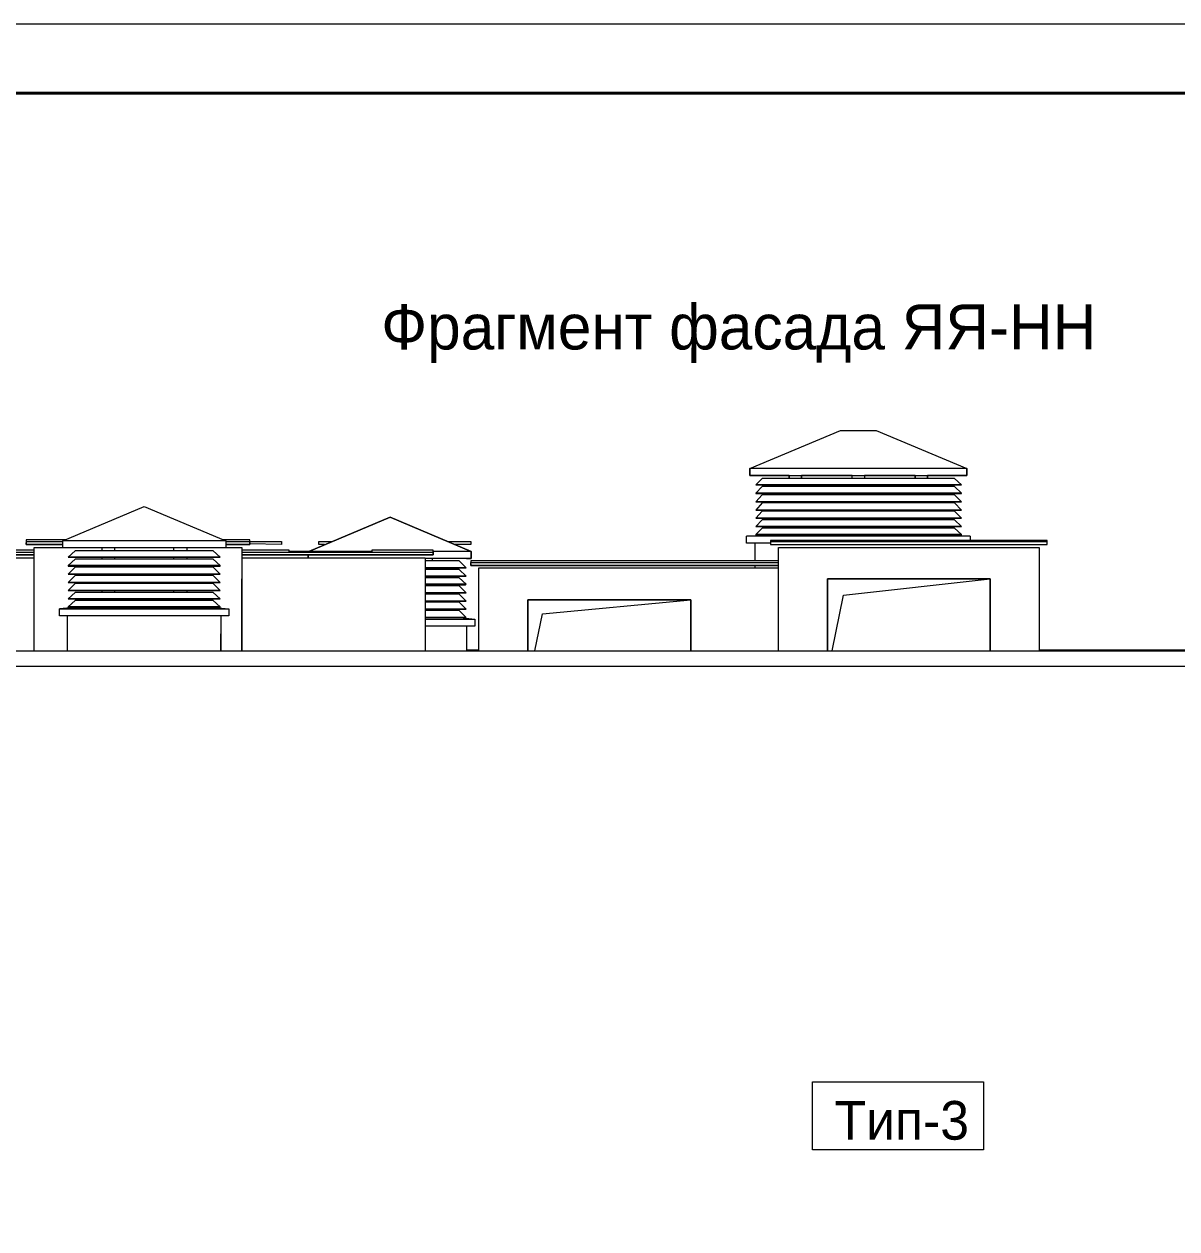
# Model space of a CAD drawing. Header units: millimetres. Extents: x 2294 to 908349, y -83289 to 219220.
# Drawn here: x 852355 to 860981, y 210205 to 219220 of the extents above; entities that cross this region are included whole.
import ezdxf

# ---------------------------------------------------------------- set-up
doc = ezdxf.new("R2010")
doc.units = ezdxf.units.MM
doc.layers.add('PDF _Геометрия', color=7, linetype='Continuous')
doc.layers.add('PDF _Текст', color=7, linetype='Continuous')

msp = doc.modelspace()

# ---------------------------------------------------------------- linework, layer by layer
at = {"layer": 'PDF _Геометрия', "lineweight": 18}
msp.add_lwpolyline([(904737.1, 219219.5), (817891.4, 219219.5), (817891.4, 157877.6), (904737.1, 157877.6)], dxfattribs=at)
at = {"layer": 'PDF _Геометрия', "lineweight": 40}
msp.add_lwpolyline([(904230, 218703.7), (904230, 158393.4), (819954.8, 158393.4), (819954.8, 218703.7)], close=True, dxfattribs=at)
at = {"layer": 'PDF _Геометрия', "lineweight": 9}
for points in [[(857821.4, 215841.7), (857786.4, 215841.7), (857786.4, 215894.1), (858464, 216178.3), (858730.6, 216178.3), (859408.2, 215894.1), (859408.2, 215841.7), (859408.2, 215894.1)], [(857786.4, 215894.1), (858464, 216178.3), (858730.6, 216178.3), (859408.2, 215894.1), (857786.4, 215894.1), (858464, 216178.3)], [(858079.3, 215841.7), (858079.3, 215819.8), (858079.3, 215841.7), (857821.4, 215841.7), (857786.4, 215841.7), (857786.4, 215894.1), (857786.4, 215841.7), (859408.2, 215841.7), (859373.3, 215841.7), (859115.3, 215841.7)], [(859368.9, 215771.7), (859316.4, 215819.8), (857878.2, 215819.8)], [(858171.1, 215819.8), (858171.1, 215841.7), (858171.1, 215819.8)], [(858551.4, 215819.8), (858551.4, 215841.7), (858171.1, 215841.7)], [(859023.5, 215841.7), (858643.2, 215841.7), (858643.2, 215819.8)], [(859115.3, 215819.8), (859115.3, 215841.7), (859115.3, 215819.8)], [(857830.1, 215771.7), (859368.9, 215771.7), (857830.1, 215771.7)], [(859368.9, 215710.5), (859316.4, 215758.6), (857878.2, 215758.6), (857830.1, 215710.5), (857878.2, 215758.6)], [(858551.4, 215758.6), (858551.4, 215771.7)], [(858643.2, 215771.7), (858643.2, 215758.6)], [(859368.9, 215644.9), (859316.4, 215697.4), (857878.2, 215697.4), (857830.1, 215644.9)], [(857830.1, 215644.9), (859368.9, 215644.9), (857830.1, 215644.9)], [(858551.4, 215697.4), (858551.4, 215706.1)], [(858551.4, 215636.2), (858551.4, 215644.9)], [(858643.2, 215706.1), (858643.2, 215697.4)], [(858643.2, 215644.9), (858643.2, 215636.2)], [(852676, 215299.6), (852645.4, 215299.6), (852645.4, 215352), (853253.1, 215610), (853865.1, 215352), (852645.4, 215352), (853253.1, 215610), (853865.1, 215352), (853865.1, 215299.6), (853830.1, 215299.6)], [(859368.9, 215583.7), (859316.4, 215636.2), (857878.2, 215636.2), (857830.1, 215583.7)], [(857830.1, 215583.7), (859368.9, 215583.7), (857830.1, 215583.7)], [(859316.4, 215575), (859368.9, 215522.5), (859316.4, 215575), (857878.2, 215575), (857830.1, 215522.5)], [(858551.4, 215575), (858551.4, 215583.7)], [(858643.2, 215583.7), (858643.2, 215575)], [(855666.2, 215220.9), (855701.1, 215220.9), (855701.1, 215273.4), (855093.5, 215531.3), (854485.9, 215273.4), (855093.5, 215531.3), (855701.1, 215273.4), (855417, 215273.4)], [(857830.1, 215522.5), (859368.9, 215522.5), (857830.1, 215522.5)], [(859368.9, 215461.3), (859316.4, 215509.4), (857878.2, 215509.4), (857830.1, 215461.3), (857878.2, 215509.4)], [(857830.1, 215461.3), (859368.9, 215461.3), (857830.1, 215461.3)], [(858551.4, 215509.4), (858551.4, 215522.5)], [(858551.4, 215448.2), (858551.4, 215461.3)], [(858643.2, 215522.5), (858643.2, 215509.4)], [(858643.2, 215461.3), (858643.2, 215448.2)], [(859434.5, 215387), (857760.2, 215387), (857869.4, 215395.8)], [(857939.4, 215334.6), (857760.2, 215334.6), (857760.2, 215387)], [(859368.9, 215400.1), (859316.4, 215448.2), (857878.2, 215448.2), (857830.1, 215400.1)], [(859325.2, 215395.8), (859434.5, 215387), (859434.5, 215356.4)], [(852431.2, 215282.1), (850621.4, 215282.1), (850599.5, 215282.1), (850599.5, 215277.7), (849825.8, 215277.7), (849825.8, 215286.5), (849043.2, 215286.5), (849043.2, 215269), (849253.1, 215269), (849253.1, 215247.1), (850923, 215247.1), (850923, 215255.9)], [(852667.3, 215360.8), (852370, 215360.8), (852370, 215347.7), (852645.4, 215347.7)], [(852370, 215347.7), (852370, 215325.8), (852645.4, 215325.8), (852370, 215325.8), (852370, 215338.9)], [(852431.2, 214530.2), (852431.2, 215304), (852540.5, 215304), (852645.4, 215304)], [(853865.1, 215352), (853865.1, 215299.6), (852645.4, 215299.6), (852645.4, 215352)], [(852938.3, 215277.7), (852938.3, 215299.6)], [(853030.1, 215299.6), (853030.1, 215277.7)], [(853476, 215277.7), (853476, 215299.6)], [(853572.2, 215299.6), (853572.2, 215277.7)], [(853865.1, 215347.7), (854044.3, 215347.7), (854044.3, 215360.8), (853838.9, 215360.8)], [(854044.3, 215338.9), (854044.3, 215325.8), (853865.1, 215325.8), (854044.3, 215325.8), (854044.3, 215347.7), (854280.4, 215347.7), (854280.4, 215325.8), (854044.3, 215330.2)], [(853865.1, 215304), (853873.8, 215304), (853983.1, 215304), (853983.1, 214530.2), (853983.1, 215067.9)], [(853983.1, 215269), (855417, 215269), (855417, 215282.1), (854958, 215282.1), (854958, 215273.4), (854337.2, 215273.4), (854337.2, 215282.1), (853983.1, 215282.1)], [(854603.9, 215325.8), (854560.2, 215325.8), (854560.2, 215347.7), (854656.3, 215347.7)], [(855526.3, 215347.7), (855696.8, 215347.7), (855696.8, 215325.8), (855574.4, 215325.8)], [(857825.7, 215203.4), (857825.7, 215334.6), (857768.9, 215334.6)], [(857939.4, 215338.9), (857939.4, 215325.8), (860011.5, 215325.8), (860011.5, 215347.7)], [(857939.4, 215347.7), (857939.4, 215325.8), (860011.5, 215325.8), (860011.5, 215338.9)], [(858000.6, 214530.2), (858000.6, 215304), (858105.5, 215304), (859841, 215304), (859950.3, 215304), (859950.3, 214530.2)], [(849043.2, 215269), (849043.2, 215247.1), (851390.8, 215247.1), (852431.2, 215247.1), (849043.2, 215247.1), (849043.2, 215264.6)], [(849108.8, 214530.2), (849108.8, 215225.3), (849213.7, 215225.3), (852431.2, 215225.3)], [(849253.1, 215255.9), (849253.1, 215247.1), (850923, 215247.1), (850923, 215269), (852431.2, 215269)], [(853821.4, 215229.6), (853768.9, 215277.7), (852737.2, 215277.7), (852684.8, 215229.6)], [(852684.8, 215229.6), (853821.4, 215229.6), (852684.8, 215229.6)], [(853821.4, 215168.4), (853768.9, 215216.5), (852737.2, 215216.5)], [(852938.3, 215216.5), (852938.3, 215229.6)], [(853030.1, 215229.6), (853030.1, 215216.5)], [(853476, 215216.5), (853476, 215229.6)], [(853572.2, 215229.6), (853572.2, 215216.5)], [(855417, 215269), (855417, 215247.1), (853983.1, 215247.1), (855417, 215247.1), (855417, 215260.2)], [(853983.1, 215225.3), (855246.5, 215225.3), (855355.8, 215225.3), (855355.8, 214530.2)], [(854337.2, 215273.4), (854958, 215273.4)], [(855701.1, 215273.4), (855701.1, 215220.9), (855355.8, 215220.9)], [(855609.3, 215203.4), (855661.8, 215150.9), (855609.3, 215203.4), (855355.8, 215203.4)], [(855408.3, 215220.9), (855408.3, 215203.4)], [(858000.6, 215203.4), (855696.8, 215203.4), (855696.8, 215190.3), (858000.6, 215190.3)], [(855696.8, 215181.6), (855696.8, 215168.4), (858000.6, 215168.4), (855696.8, 215168.4), (855696.8, 215190.3)], [(853821.4, 215102.9), (853768.9, 215155.3), (852737.2, 215155.3), (852684.8, 215102.9)], [(852684.8, 215102.9), (853821.4, 215102.9), (852684.8, 215102.9)], [(852938.3, 215155.3), (852938.3, 215164.1)], [(852938.3, 215094.1), (852938.3, 215102.9)], [(853030.1, 215164.1), (853030.1, 215155.3)], [(853030.1, 215102.9), (853030.1, 215094.1)], [(853476, 215155.3), (853476, 215164.1)], [(853476, 215094.1), (853476, 215102.9)], [(853572.2, 215164.1), (853572.2, 215155.3)], [(853572.2, 215102.9), (853572.2, 215094.1)], [(855661.8, 215089.7), (855609.3, 215137.8), (855355.8, 215137.8)], [(855408.3, 215150.9), (855408.3, 215137.8)], [(855758, 214530.2), (855758, 215150.9), (855867.3, 215150.9), (858000.6, 215150.9)], [(857825.7, 215150.9), (857825.7, 215168.4)], [(865782, 214473.4), (865777.6, 214473.4), (865777.6, 214525.8), (865782, 214525.8), (865751.4, 214530.2), (865751.4, 214412.2), (847181, 214412.2), (847181, 214530.2), (865751.4, 214530.2), (865782, 214530.2), (866241, 214499.6), (866241, 215072.3), (866350.3, 215072.3), (867950.3, 215072.3), (868055.2, 215072.3)], [(853821.4, 215041.7), (853768.9, 215094.1), (852737.2, 215094.1), (852684.8, 215041.7)], [(852684.8, 215041.7), (853821.4, 215041.7), (852684.8, 215041.7)], [(853821.4, 214980.5), (853768.9, 215032.9), (852737.2, 215032.9), (852684.8, 214980.5)], [(852938.3, 215032.9), (852938.3, 215041.7)], [(853030.1, 215041.7), (853030.1, 215032.9)], [(853476, 215032.9), (853476, 215041.7)], [(853572.2, 215041.7), (853572.2, 215032.9)], [(855609.3, 215076.6), (855661.8, 215028.5), (855609.3, 215076.6), (855355.8, 215076.6)], [(855355.8, 215024.2), (855657.4, 215024.2), (855661.8, 215028.5), (855355.8, 215028.5)], [(855661.8, 214963), (855609.3, 215015.4), (855355.8, 215015.4)], [(855408.3, 215089.7), (855408.3, 215076.6)], [(855408.3, 215024.2), (855408.3, 215015.4)], [(858402.8, 214530.2), (858485.8, 214945.5), (859583.1, 215067.9)], [(852684.8, 214980.5), (853821.4, 214980.5), (852684.8, 214980.5)], [(853821.4, 214919.3), (853768.9, 214967.3), (852737.2, 214967.3), (852684.8, 214919.3)], [(852684.8, 214919.3), (853821.4, 214919.3), (852684.8, 214919.3)], [(852938.3, 214967.3), (852938.3, 214980.5)], [(852938.3, 214906.1), (852938.3, 214919.3)], [(853030.1, 214980.5), (853030.1, 214967.3)], [(853030.1, 214919.3), (853030.1, 214906.1)], [(853476, 214967.3), (853476, 214980.5)], [(853476, 214906.1), (853476, 214919.3)], [(853572.2, 214980.5), (853572.2, 214967.3)], [(853572.2, 214919.3), (853572.2, 214906.1)], [(855609.3, 214954.2), (855661.8, 214901.8), (855609.3, 214954.2), (855355.8, 214954.2)], [(855408.3, 214963), (855408.3, 214954.2)], [(853782, 214853.7), (853886.9, 214844.9), (853886.9, 214792.5), (852619.2, 214792.5), (852619.2, 214844.9)], [(852728.5, 214853.7), (852619.2, 214844.9), (853886.9, 214844.9)], [(853821.4, 214858.1), (853768.9, 214906.1), (852737.2, 214906.1), (852684.8, 214858.1)], [(855609.3, 214893), (855661.8, 214840.6), (855609.3, 214893), (855355.8, 214893)], [(855661.8, 214779.4), (855609.3, 214831.8), (855355.8, 214831.8)], [(855408.3, 214901.8), (855408.3, 214893)], [(855408.3, 214840.6), (855408.3, 214831.8)], [(856177.7, 214530.2), (856234.5, 214805.6), (857344.9, 214910.5)], [(852680.4, 214530.2), (852680.4, 214792.5), (852623.6, 214792.5)], [(853882.6, 214792.5), (853825.7, 214792.5), (853825.7, 214530.2), (853825.7, 214657)], [(855618.1, 214779.4), (855727.4, 214766.3), (855727.4, 214713.8), (855355.8, 214713.8)], [(855355.8, 214766.3), (855727.4, 214766.3)], [(855723, 214713.8), (855666.2, 214713.8), (855666.2, 214530.2)], [(855758, 214534.6), (855666.2, 214534.6)], [(861515.3, 214534.6), (859950.3, 214534.6)]]:
    msp.add_lwpolyline(points, dxfattribs=at)
for points in [[(857830.1, 215771.7), (857878.2, 215819.8)], [(859023.5, 215841.7), (859023.5, 215819.8)], [(858079.3, 215771.7), (858079.3, 215758.6)], [(858171.1, 215758.6), (858171.1, 215771.7)], [(859023.5, 215771.7), (859023.5, 215758.6)], [(859115.3, 215758.6), (859115.3, 215771.7)], [(857830.1, 215710.5), (857830.1, 215706.1), (859368.9, 215706.1), (859368.9, 215710.5)], [(858079.3, 215706.1), (858079.3, 215697.4)], [(858079.3, 215644.9), (858079.3, 215636.2)], [(858171.1, 215697.4), (858171.1, 215706.1)], [(858171.1, 215636.2), (858171.1, 215644.9)], [(859023.5, 215706.1), (859023.5, 215697.4)], [(859023.5, 215644.9), (859023.5, 215636.2)], [(859115.3, 215697.4), (859115.3, 215706.1)], [(859115.3, 215636.2), (859115.3, 215644.9)], [(858079.3, 215583.7), (858079.3, 215575)], [(858171.1, 215575), (858171.1, 215583.7)], [(859023.5, 215583.7), (859023.5, 215575)], [(859115.3, 215575), (859115.3, 215583.7)], [(858079.3, 215522.5), (858079.3, 215509.4)], [(858079.3, 215461.3), (858079.3, 215448.2)], [(858171.1, 215509.4), (858171.1, 215522.5)], [(858171.1, 215448.2), (858171.1, 215461.3)], [(859023.5, 215522.5), (859023.5, 215509.4)], [(859023.5, 215461.3), (859023.5, 215448.2)], [(859115.3, 215509.4), (859115.3, 215522.5)], [(859115.3, 215448.2), (859115.3, 215461.3)], [(857830.1, 215400.1), (857830.1, 215395.8), (859368.9, 215395.8), (859368.9, 215400.1)], [(857939.4, 215347.7), (860011.5, 215347.7), (860011.5, 215356.4), (857939.4, 215356.4)], [(852684.8, 215168.4), (852737.2, 215216.5)], [(854481.5, 215225.3), (854481.5, 215247.1)], [(852684.8, 215168.4), (852684.8, 215164.1), (853821.4, 215164.1), (853821.4, 215168.4)], [(855355.8, 215150.9), (855657.4, 215150.9), (855661.8, 215150.9)], [(855355.8, 215089.7), (855657.4, 215089.7), (855661.8, 215089.7)], [(859583.1, 215067.9), (858367.8, 215067.9), (858367.8, 214530.2), (858367.8, 215067.9), (859583.1, 215067.9), (859583.1, 214530.2)], [(855355.8, 214963), (855657.4, 214963), (855661.8, 214963)], [(852684.8, 214858.1), (852684.8, 214853.7), (853821.4, 214853.7), (853821.4, 214858.1)], [(855355.8, 214901.8), (855657.4, 214901.8), (855661.8, 214901.8)], [(855355.8, 214840.6), (855657.4, 214840.6), (855661.8, 214840.6)], [(857344.9, 214910.5), (856125.2, 214910.5), (856125.2, 214530.2), (856125.2, 214910.5), (857344.9, 214910.5), (857344.9, 214530.2)], [(855355.8, 214779.4), (855657.4, 214779.4), (855661.8, 214779.4)], [(858254.1, 211304), (859535, 211304), (859535, 210796.9), (858254.1, 210796.9)]]:
    msp.add_lwpolyline(points, close=True, dxfattribs=at)

# ---------------------------------------------------------------- texts
at = {"layer": 'PDF _Текст', "attachment_point": 4, "style": ''}
for s, insert, char_height in [('Фрагмент фасада ЯЯ-НН', (855027.1, 216903.1), 337.88), ('Тип-3', (858419.4, 211014.8), 289.45)]:
    msp.add_mtext(s, dxfattribs=dict(at, insert=insert, char_height=char_height))

doc.saveas('drawing.dxf')
